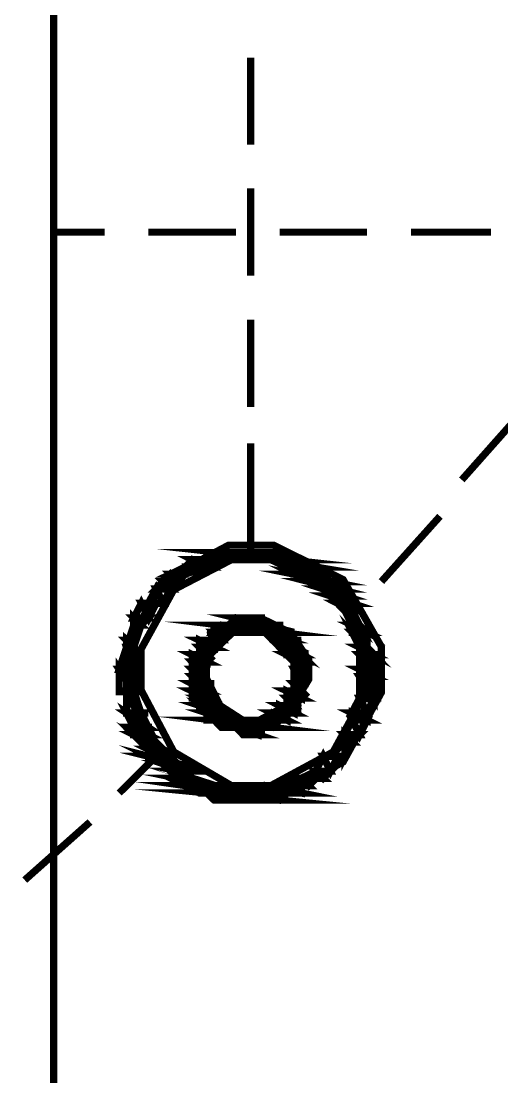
# Model space of a CAD drawing. Extents: x 0 to 210, y 0 to 297.
# Drawn here: x 148.25 to 151.05, y 234.61 to 240.76 of the extents above; entities that cross this region are included whole.
import ezdxf

# ---------------------------------------------------------------- set-up
doc = ezdxf.new("R2010")
doc.units = 0
doc.header["$MEASUREMENT"] = 0
doc.layers.add('C00-00-00-BLACK', color=7, linetype='Continuous')

msp = doc.modelspace()

# ---------------------------------------------------------------- linework, layer by layer
at = {"layer": 'C00-00-00-BLACK', "const_width": 0.0423}
for points in [[(148.439, 232.621), (148.439, 250.722)], [(149.585, 240.041), (149.585, 240.549)], [(149.585, 239.279), (149.585, 239.787)], [(148.439, 239.532), (148.736, 239.532)], [(148.989, 239.532), (149.501, 239.532)], [(149.754, 239.532), (150.263, 239.532)], [(150.519, 239.532), (150.985, 239.532)], [(149.585, 238.514), (149.585, 239.022)], [(150.815, 238.09), (151.154, 238.472)], [(149.585, 237.667), (149.585, 238.303)], [(150.347, 237.498), (150.688, 237.878)], [(148.82, 236.267), (149.035, 236.48)], [(148.27, 235.76), (148.65, 236.098)]]:
    msp.add_lwpolyline(points, dxfattribs=at)
for points in [[(150.347, 236.987), (150.347, 237.118), (150.124, 237.509), (149.718, 237.71), (149.585, 237.71), (149.458, 237.71), (149.08, 237.509), (148.863, 237.118), (148.863, 236.987), (148.863, 236.853), (149.08, 236.448), (149.458, 236.225), (149.585, 236.225), (149.718, 236.225), (150.124, 236.448), (150.347, 236.853), (150.347, 236.987)], [(150.263, 236.987), (150.263, 237.104), (150.066, 237.451), (149.704, 237.625), (149.585, 237.625), (149.473, 237.625), (149.138, 237.451), (148.947, 237.104), (148.947, 236.987), (148.947, 236.867), (149.138, 236.506), (149.473, 236.31), (149.585, 236.31), (149.704, 236.31), (150.066, 236.506), (150.263, 236.867), (150.263, 236.987)], [(149.711, 237.667), (149.415, 237.667), (149.797, 237.625), (149.711, 237.667)], [(149.246, 237.625), (149.331, 237.582), (149.204, 237.582), (149.246, 237.625)], [(149.458, 237.625), (149.246, 237.625), (149.331, 237.582), (149.458, 237.625)], [(149.288, 237.625), (149.458, 237.625), (149.246, 237.625), (149.288, 237.625)], [(149.415, 237.667), (149.797, 237.625), (149.331, 237.625), (149.415, 237.667)], [(149.331, 237.625), (149.838, 237.625), (149.288, 237.625), (149.331, 237.625)], [(149.838, 237.625), (149.288, 237.625), (149.838, 237.625)], [(149.288, 237.625), (149.838, 237.625), (149.881, 237.625), (149.288, 237.625)], [(149.585, 237.625), (149.288, 237.625), (149.458, 237.625), (149.585, 237.625)], [(149.797, 237.625), (149.331, 237.625), (149.838, 237.625), (149.797, 237.625)], [(149.458, 237.667), (149.711, 237.667), (149.415, 237.667), (149.458, 237.667)], [(149.585, 237.667), (149.67, 237.667), (149.458, 237.667), (149.585, 237.667)], [(149.67, 237.667), (149.458, 237.667), (149.711, 237.667), (149.67, 237.667)], [(149.711, 237.625), (149.967, 237.582), (149.838, 237.582), (149.711, 237.625)], [(149.881, 237.625), (149.711, 237.625), (149.967, 237.582), (149.881, 237.625)], [(149.838, 237.625), (149.585, 237.625), (149.881, 237.625), (149.838, 237.625)], [(149.585, 237.625), (149.881, 237.625), (149.711, 237.625), (149.585, 237.625)], [(149.204, 237.582), (149.204, 237.541), (149.119, 237.541), (149.204, 237.582)], [(149.331, 237.582), (149.204, 237.582), (149.331, 237.582)], [(149.204, 237.582), (149.331, 237.582), (149.374, 237.582), (149.204, 237.582)], [(149.331, 237.582), (149.204, 237.582), (149.204, 237.541), (149.331, 237.582)], [(149.838, 237.541), (150.05, 237.498), (149.924, 237.498), (149.838, 237.541)], [(149.967, 237.582), (149.838, 237.582), (149.967, 237.541), (149.967, 237.582)], [(149.838, 237.582), (149.967, 237.541), (149.838, 237.541), (149.838, 237.582)], [(149.076, 237.498), (149.119, 237.455), (149.035, 237.455), (149.076, 237.498)], [(149.119, 237.541), (149.162, 237.498), (149.076, 237.498), (149.119, 237.541)], [(149.204, 237.541), (149.119, 237.541), (149.162, 237.498), (149.204, 237.541)], [(149.967, 237.541), (149.838, 237.541), (150.05, 237.498), (149.967, 237.541)], [(149.924, 237.498), (150.093, 237.455), (150.008, 237.455), (149.924, 237.498)], [(149.035, 237.455), (149.076, 237.371), (148.989, 237.371), (149.035, 237.455)], [(149.119, 237.455), (149.035, 237.455), (149.076, 237.371), (149.119, 237.455)], [(149.162, 237.498), (149.076, 237.498), (149.119, 237.455), (149.162, 237.498)], [(150.05, 237.498), (149.924, 237.498), (150.093, 237.455), (150.05, 237.498)], [(150.093, 237.455), (150.008, 237.455), (150.134, 237.414), (150.093, 237.455)], [(150.008, 237.455), (150.134, 237.414), (150.05, 237.414), (150.008, 237.455)], [(150.05, 237.414), (150.177, 237.371), (150.093, 237.371), (150.05, 237.414)], [(148.949, 237.371), (148.992, 237.286), (148.905, 237.286), (148.949, 237.371)], [(150.134, 237.414), (150.05, 237.414), (150.177, 237.371), (150.134, 237.414)], [(150.093, 237.371), (150.177, 237.328), (150.134, 237.328), (150.093, 237.371)], [(150.134, 237.328), (150.22, 237.244), (150.177, 237.244), (150.134, 237.328)], [(148.905, 237.244), (148.905, 237.116), (148.863, 237.116), (148.905, 237.244)], [(148.905, 237.286), (148.947, 237.244), (148.905, 237.244), (148.905, 237.286)], [(149.035, 237.371), (148.949, 237.371), (148.992, 237.286), (149.035, 237.371)], [(148.989, 237.371), (149.035, 237.371), (148.947, 237.371), (148.989, 237.371)], [(149.076, 237.371), (148.989, 237.371), (149.035, 237.371), (149.076, 237.371)], [(150.177, 237.371), (150.093, 237.371), (150.177, 237.328), (150.177, 237.371)], [(150.177, 237.328), (150.134, 237.328), (150.22, 237.244), (150.177, 237.328)], [(148.989, 237.286), (148.905, 237.286), (148.947, 237.244), (148.989, 237.286)], [(149.924, 236.987), (149.924, 237.041), (149.818, 237.2), (149.643, 237.286), (149.585, 237.286), (149.531, 237.286), (149.372, 237.2), (149.288, 237.041), (149.288, 236.987), (149.288, 236.929), (149.372, 236.755), (149.531, 236.649), (149.585, 236.649), (149.643, 236.649), (149.818, 236.755), (149.924, 236.929), (149.924, 236.987)], [(149.628, 237.286), (149.501, 237.286), (149.67, 237.244), (149.628, 237.286)], [(149.501, 237.286), (149.67, 237.244), (149.458, 237.244), (149.501, 237.286)], [(149.542, 237.286), (149.628, 237.286), (149.501, 237.286), (149.542, 237.286)], [(149.542, 237.286), (149.628, 237.286), (149.67, 237.286), (149.542, 237.286)], [(149.628, 237.286), (149.542, 237.286), (149.628, 237.286)], [(150.22, 237.244), (150.177, 237.244), (150.263, 237.202), (150.22, 237.244)], [(150.177, 237.202), (150.263, 237.116), (150.22, 237.116), (150.177, 237.202)], [(150.177, 237.244), (150.263, 237.202), (150.177, 237.202), (150.177, 237.244)], [(148.947, 237.244), (148.905, 237.244), (148.905, 237.116), (148.947, 237.244)], [(149.754, 237.244), (149.415, 237.244), (149.754, 237.202), (149.754, 237.244)], [(149.881, 236.987), (149.881, 237.051), (149.658, 237.242), (149.585, 237.242), (149.52, 237.242), (149.328, 237.051), (149.328, 236.987), (149.328, 236.934), (149.407, 236.776), (149.539, 236.691), (149.585, 236.691), (149.637, 236.691), (149.795, 236.776), (149.881, 236.934), (149.881, 236.987)], [(149.374, 237.202), (149.458, 237.202), (149.331, 237.202), (149.374, 237.202)], [(149.458, 237.202), (149.371, 237.202), (149.412, 237.159), (149.458, 237.202)], [(149.415, 237.244), (149.754, 237.202), (149.374, 237.202), (149.415, 237.244)], [(149.371, 237.202), (149.412, 237.159), (149.371, 237.159), (149.371, 237.202)], [(149.754, 237.202), (149.374, 237.202), (149.754, 237.202)], [(149.374, 237.202), (149.754, 237.202), (149.797, 237.202), (149.374, 237.202)], [(149.501, 237.202), (149.542, 237.202), (149.374, 237.202), (149.501, 237.202)], [(149.501, 237.202), (149.374, 237.202), (149.542, 237.202), (149.501, 237.202)], [(149.458, 237.202), (149.501, 237.202), (149.374, 237.202), (149.458, 237.202)], [(149.458, 237.202), (149.374, 237.202), (149.501, 237.202), (149.458, 237.202)], [(149.458, 237.202), (149.374, 237.202), (149.458, 237.202)], [(149.458, 237.244), (149.754, 237.244), (149.415, 237.244), (149.458, 237.244)], [(149.711, 237.244), (149.754, 237.244), (149.458, 237.244), (149.711, 237.244)], [(149.711, 237.244), (149.458, 237.244), (149.67, 237.244), (149.711, 237.244)], [(149.711, 237.244), (149.458, 237.244), (149.754, 237.244), (149.711, 237.244)], [(149.754, 237.202), (149.542, 237.202), (149.754, 237.202)], [(149.542, 237.202), (149.754, 237.202), (149.628, 237.202), (149.542, 237.202)], [(149.797, 237.202), (149.67, 237.202), (149.797, 237.159), (149.797, 237.202)], [(149.67, 237.202), (149.797, 237.159), (149.711, 237.159), (149.67, 237.202)], [(149.754, 237.202), (149.625, 237.202), (149.797, 237.202), (149.754, 237.202)], [(149.625, 237.202), (149.797, 237.202), (149.67, 237.202), (149.625, 237.202)], [(149.754, 237.156), (149.838, 237.115), (149.797, 237.115), (149.754, 237.156)], [(149.67, 237.202), (149.8, 237.202), (149.841, 237.202), (149.67, 237.202)], [(149.8, 237.202), (149.841, 237.202), (149.67, 237.202), (149.8, 237.202)], [(150.263, 237.202), (150.177, 237.202), (150.263, 237.116), (150.263, 237.202)], [(148.863, 237.115), (148.905, 236.987), (148.82, 236.987), (148.863, 237.115)], [(148.905, 237.156), (148.863, 237.156), (148.905, 237.115), (148.905, 237.156)], [(148.863, 237.156), (148.905, 237.115), (148.863, 237.115), (148.863, 237.156)], [(149.374, 237.156), (149.288, 237.156), (149.374, 237.115), (149.374, 237.156)], [(149.288, 237.156), (149.374, 237.115), (149.288, 237.115), (149.288, 237.156)], [(149.331, 237.156), (149.374, 237.156), (149.288, 237.156), (149.331, 237.156)], [(149.288, 237.115), (149.331, 237.072), (149.288, 237.072), (149.288, 237.115)], [(149.415, 237.156), (149.331, 237.156), (149.374, 237.156), (149.415, 237.156)], [(149.838, 237.156), (149.754, 237.156), (149.838, 237.115), (149.838, 237.156)], [(149.797, 237.156), (149.711, 237.156), (149.838, 237.156), (149.797, 237.156)], [(149.711, 237.156), (149.838, 237.156), (149.754, 237.156), (149.711, 237.156)], [(149.838, 237.115), (149.797, 237.115), (149.881, 237.072), (149.838, 237.115)], [(149.838, 237.156), (149.754, 237.156), (149.838, 237.156)], [(149.754, 237.156), (149.838, 237.156), (149.881, 237.156), (149.754, 237.156)], [(148.905, 237.115), (148.863, 237.115), (148.905, 236.987), (148.905, 237.115)], [(149.331, 237.072), (149.246, 237.072), (149.331, 237.03), (149.331, 237.072)], [(149.246, 237.072), (149.331, 237.03), (149.246, 237.03), (149.246, 237.072)], [(149.288, 237.072), (149.331, 237.072), (149.246, 237.072), (149.288, 237.072)], [(149.331, 237.115), (149.288, 237.115), (149.331, 237.072), (149.331, 237.115)], [(149.331, 237.115), (149.374, 237.115), (149.288, 237.115), (149.331, 237.115)], [(149.331, 237.115), (149.288, 237.115), (149.374, 237.115), (149.331, 237.115)], [(149.331, 237.072), (149.288, 237.072), (149.331, 237.072)], [(149.797, 237.072), (149.881, 237.03), (149.838, 237.03), (149.797, 237.072)], [(149.881, 237.072), (149.797, 237.072), (149.881, 237.03), (149.881, 237.072)], [(149.797, 237.115), (149.881, 237.072), (149.797, 237.072), (149.797, 237.115)], [(149.797, 237.072), (149.881, 237.072), (149.924, 237.072), (149.797, 237.072)], [(149.881, 237.072), (149.924, 237.072), (149.797, 237.072), (149.881, 237.072)], [(150.263, 237.115), (150.22, 237.115), (150.304, 237.072), (150.263, 237.115)], [(150.304, 237.072), (150.22, 237.072), (150.304, 236.987), (150.304, 237.072)], [(150.22, 237.115), (150.304, 237.072), (150.22, 237.072), (150.22, 237.115)], [(150.22, 237.072), (150.304, 236.987), (150.22, 236.987), (150.22, 237.072)], [(148.82, 236.987), (148.905, 236.857), (148.82, 236.857), (148.82, 236.987)], [(149.331, 237.03), (149.246, 237.03), (149.288, 236.987), (149.331, 237.03)], [(149.246, 237.03), (149.288, 236.987), (149.246, 236.987), (149.246, 237.03)], [(149.246, 236.987), (149.288, 236.945), (149.246, 236.945), (149.246, 236.987)], [(149.881, 237.03), (149.838, 237.03), (149.881, 236.987), (149.881, 237.03)], [(149.838, 237.03), (149.881, 236.987), (149.838, 236.987), (149.838, 237.03)], [(149.838, 236.987), (149.881, 236.903), (149.838, 236.903), (149.838, 236.987)], [(149.838, 237.03), (149.881, 237.03), (149.924, 237.03), (149.838, 237.03)], [(149.881, 237.03), (149.924, 237.03), (149.838, 237.03), (149.881, 237.03)], [(148.905, 236.987), (148.82, 236.987), (148.905, 236.857), (148.905, 236.987)], [(148.905, 236.987), (148.82, 236.987), (148.905, 236.987)], [(148.82, 236.987), (148.905, 236.987), (148.947, 236.987), (148.82, 236.987)], [(149.288, 236.987), (149.246, 236.987), (149.288, 236.945), (149.288, 236.987)], [(149.246, 236.945), (149.288, 236.903), (149.246, 236.903), (149.246, 236.945)], [(149.881, 236.987), (149.838, 236.987), (149.881, 236.903), (149.881, 236.987)], [(149.881, 236.987), (149.838, 236.987), (149.881, 236.987)], [(149.838, 236.987), (149.881, 236.987), (149.924, 236.987), (149.838, 236.987)], [(150.304, 236.987), (150.22, 236.987), (150.304, 236.945), (150.304, 236.987)], [(150.22, 236.987), (150.304, 236.945), (150.22, 236.945), (150.22, 236.987)], [(150.22, 236.945), (150.304, 236.816), (150.22, 236.816), (150.22, 236.945)], [(148.863, 236.86), (148.947, 236.733), (148.863, 236.733), (148.863, 236.86)], [(149.331, 236.903), (149.246, 236.903), (149.331, 236.86), (149.331, 236.903)], [(149.288, 236.945), (149.246, 236.945), (149.288, 236.903), (149.288, 236.945)], [(149.288, 236.945), (149.246, 236.945), (149.288, 236.945)], [(149.246, 236.945), (149.288, 236.945), (149.331, 236.945), (149.246, 236.945)], [(149.246, 236.903), (149.331, 236.86), (149.246, 236.86), (149.246, 236.903)], [(149.331, 236.903), (149.374, 236.903), (149.246, 236.903), (149.331, 236.903)], [(149.331, 236.903), (149.246, 236.903), (149.288, 236.903), (149.331, 236.903)], [(149.881, 236.903), (149.838, 236.903), (149.881, 236.86), (149.881, 236.903)], [(149.838, 236.903), (149.881, 236.86), (149.838, 236.86), (149.838, 236.903)], [(149.881, 236.903), (149.838, 236.903), (149.881, 236.903)], [(149.838, 236.903), (149.881, 236.903), (149.924, 236.903), (149.838, 236.903)], [(150.304, 236.945), (150.22, 236.945), (150.304, 236.816), (150.304, 236.945)], [(148.905, 236.86), (148.82, 236.86), (148.905, 236.86)], [(148.82, 236.86), (148.905, 236.86), (148.863, 236.86), (148.82, 236.86)], [(148.905, 236.86), (148.863, 236.86), (148.947, 236.733), (148.905, 236.86)], [(149.331, 236.86), (149.246, 236.86), (149.331, 236.819), (149.331, 236.86)], [(149.331, 236.819), (149.288, 236.819), (149.375, 236.776), (149.331, 236.819)], [(149.246, 236.86), (149.331, 236.819), (149.246, 236.819), (149.246, 236.86)], [(149.288, 236.819), (149.375, 236.776), (149.288, 236.776), (149.288, 236.819)], [(149.881, 236.86), (149.797, 236.86), (149.881, 236.819), (149.881, 236.86)], [(149.797, 236.86), (149.881, 236.819), (149.797, 236.819), (149.797, 236.86)], [(149.838, 236.86), (149.881, 236.86), (149.797, 236.86), (149.838, 236.86)], [(149.797, 236.819), (149.838, 236.776), (149.797, 236.776), (149.797, 236.819)], [(149.881, 236.86), (149.838, 236.86), (149.881, 236.86)], [(150.22, 236.819), (150.263, 236.733), (150.174, 236.733), (150.22, 236.819)], [(148.863, 236.733), (148.989, 236.649), (148.905, 236.649), (148.863, 236.733)], [(149.374, 236.776), (149.288, 236.776), (149.415, 236.733), (149.374, 236.776)], [(149.288, 236.776), (149.415, 236.733), (149.331, 236.733), (149.288, 236.776)], [(149.331, 236.819), (149.246, 236.819), (149.331, 236.819)], [(149.246, 236.819), (149.331, 236.819), (149.288, 236.819), (149.246, 236.819)], [(149.375, 236.776), (149.288, 236.776), (149.375, 236.776)], [(149.288, 236.776), (149.375, 236.776), (149.418, 236.776), (149.288, 236.776)], [(149.838, 236.776), (149.754, 236.776), (149.838, 236.733), (149.838, 236.776)], [(149.754, 236.776), (149.838, 236.733), (149.754, 236.733), (149.754, 236.776)], [(149.838, 236.776), (149.797, 236.776), (149.754, 236.776), (149.838, 236.776)], [(149.881, 236.819), (149.797, 236.819), (149.838, 236.776), (149.881, 236.819)], [(149.797, 236.776), (149.838, 236.776), (149.881, 236.776), (149.797, 236.776)], [(150.304, 236.819), (150.22, 236.819), (150.263, 236.733), (150.304, 236.819)], [(150.22, 236.819), (150.304, 236.819), (150.347, 236.819), (150.22, 236.819)], [(150.304, 236.819), (150.347, 236.819), (150.22, 236.819), (150.304, 236.819)], [(148.947, 236.733), (148.863, 236.733), (148.989, 236.649), (148.947, 236.733)], [(148.863, 236.733), (148.947, 236.733), (148.989, 236.733), (148.863, 236.733)], [(148.947, 236.733), (148.989, 236.733), (148.863, 236.733), (148.947, 236.733)], [(149.415, 236.733), (149.331, 236.733), (149.458, 236.691), (149.415, 236.733)], [(149.331, 236.733), (149.458, 236.691), (149.331, 236.691), (149.331, 236.733)], [(149.415, 236.733), (149.331, 236.733), (149.415, 236.733)], [(149.331, 236.733), (149.415, 236.733), (149.458, 236.733), (149.331, 236.733)], [(149.797, 236.733), (149.711, 236.733), (149.797, 236.691), (149.797, 236.733)], [(149.711, 236.733), (149.797, 236.691), (149.67, 236.691), (149.711, 236.733)], [(149.754, 236.733), (149.797, 236.733), (149.711, 236.733), (149.754, 236.733)], [(149.838, 236.733), (149.754, 236.733), (149.838, 236.733)], [(149.754, 236.733), (149.838, 236.733), (149.881, 236.733), (149.754, 236.733)], [(149.838, 236.733), (149.754, 236.733), (149.797, 236.733), (149.838, 236.733)], [(150.263, 236.733), (150.177, 236.733), (150.263, 236.691), (150.263, 236.733)], [(150.177, 236.691), (150.22, 236.606), (150.133, 236.606), (150.177, 236.691)], [(150.177, 236.733), (150.263, 236.691), (150.177, 236.691), (150.177, 236.733)], [(148.905, 236.606), (149.075, 236.521), (148.989, 236.521), (148.905, 236.606)], [(148.989, 236.649), (148.905, 236.649), (148.989, 236.606), (148.989, 236.649)], [(148.905, 236.649), (148.989, 236.606), (148.905, 236.606), (148.905, 236.649)], [(149.754, 236.691), (149.374, 236.691), (149.711, 236.649), (149.754, 236.691)], [(149.458, 236.691), (149.328, 236.691), (149.501, 236.691), (149.458, 236.691)], [(149.328, 236.691), (149.501, 236.691), (149.374, 236.691), (149.328, 236.691)], [(149.374, 236.691), (149.711, 236.649), (149.415, 236.649), (149.374, 236.691)], [(149.542, 236.691), (149.585, 236.691), (149.374, 236.691), (149.542, 236.691)], [(149.542, 236.691), (149.374, 236.691), (149.501, 236.691), (149.542, 236.691)], [(149.374, 236.691), (149.503, 236.691), (149.545, 236.691), (149.374, 236.691)], [(149.503, 236.691), (149.545, 236.691), (149.374, 236.691), (149.503, 236.691)], [(149.374, 236.691), (149.503, 236.691), (149.545, 236.691), (149.374, 236.691)], [(149.503, 236.691), (149.545, 236.691), (149.374, 236.691), (149.503, 236.691)], [(149.501, 236.649), (149.628, 236.649), (149.628, 236.606), (149.501, 236.649)], [(149.711, 236.649), (149.415, 236.649), (149.711, 236.649)], [(149.415, 236.649), (149.711, 236.649), (149.754, 236.649), (149.415, 236.649)], [(149.711, 236.649), (149.415, 236.649), (149.67, 236.649), (149.711, 236.649)], [(149.415, 236.649), (149.67, 236.649), (149.458, 236.649), (149.415, 236.649)], [(149.628, 236.606), (149.542, 236.606), (149.501, 236.649), (149.628, 236.606)], [(149.67, 236.649), (149.458, 236.649), (149.628, 236.649), (149.67, 236.649)], [(149.458, 236.649), (149.628, 236.649), (149.501, 236.649), (149.458, 236.649)], [(149.585, 236.691), (149.754, 236.691), (149.542, 236.691), (149.585, 236.691)], [(149.67, 236.691), (149.754, 236.691), (149.585, 236.691), (149.67, 236.691)], [(149.754, 236.691), (149.585, 236.691), (149.754, 236.691)], [(149.754, 236.691), (149.797, 236.691), (149.67, 236.691), (149.754, 236.691)], [(149.754, 236.691), (149.67, 236.691), (149.797, 236.691), (149.754, 236.691)], [(149.754, 236.691), (149.67, 236.691), (149.754, 236.691)], [(150.263, 236.691), (150.177, 236.691), (150.22, 236.606), (150.263, 236.691)], [(148.989, 236.606), (148.905, 236.606), (149.075, 236.521), (148.989, 236.606)], [(149.628, 236.606), (149.67, 236.606), (149.542, 236.606), (149.628, 236.606)], [(150.134, 236.564), (150.134, 236.48), (150.05, 236.48), (150.134, 236.564)], [(150.22, 236.606), (150.134, 236.606), (150.177, 236.564), (150.22, 236.606)], [(150.134, 236.606), (150.177, 236.564), (150.134, 236.564), (150.134, 236.606)], [(148.992, 236.48), (149.162, 236.437), (149.076, 236.437), (148.992, 236.48)], [(149.035, 236.521), (148.992, 236.521), (149.076, 236.48), (149.035, 236.521)], [(148.992, 236.521), (149.076, 236.48), (148.992, 236.48), (148.992, 236.521)], [(150.177, 236.564), (150.134, 236.564), (150.134, 236.48), (150.177, 236.564)], [(149.076, 236.48), (148.992, 236.48), (149.162, 236.437), (149.076, 236.48)], [(149.076, 236.437), (149.204, 236.394), (149.119, 236.394), (149.076, 236.437)], [(150.008, 236.48), (150.05, 236.394), (149.964, 236.394), (150.008, 236.48)], [(150.093, 236.48), (150.008, 236.48), (150.05, 236.394), (150.093, 236.48)], [(150.05, 236.48), (150.093, 236.48), (150.008, 236.48), (150.05, 236.48)], [(150.134, 236.48), (150.05, 236.48), (150.093, 236.48), (150.134, 236.48)], [(149.162, 236.437), (149.076, 236.437), (149.204, 236.394), (149.162, 236.437)], [(149.204, 236.394), (149.119, 236.394), (149.246, 236.353), (149.204, 236.394)], [(149.119, 236.394), (149.246, 236.353), (149.162, 236.353), (149.119, 236.394)], [(149.967, 236.394), (150.008, 236.353), (149.881, 236.353), (149.967, 236.394)], [(150.05, 236.394), (149.967, 236.394), (150.008, 236.353), (150.05, 236.394)], [(149.246, 236.353), (149.162, 236.353), (149.374, 236.31), (149.246, 236.353)], [(149.162, 236.353), (149.374, 236.31), (149.204, 236.31), (149.162, 236.353)], [(149.881, 236.353), (149.924, 236.31), (149.754, 236.31), (149.881, 236.353)], [(149.967, 236.353), (149.881, 236.353), (149.924, 236.31), (149.967, 236.353)], [(149.967, 236.353), (150.008, 236.353), (149.881, 236.353), (149.967, 236.353)], [(149.967, 236.353), (149.881, 236.353), (150.008, 236.353), (149.967, 236.353)], [(149.374, 236.31), (149.204, 236.31), (149.501, 236.267), (149.374, 236.31)], [(149.204, 236.31), (149.501, 236.267), (149.288, 236.267), (149.204, 236.31)], [(149.374, 236.31), (149.204, 236.31), (149.374, 236.31)], [(149.204, 236.31), (149.374, 236.31), (149.415, 236.31), (149.204, 236.31)], [(149.331, 236.267), (149.754, 236.225), (149.374, 236.225), (149.331, 236.267)], [(149.881, 236.31), (149.67, 236.31), (149.881, 236.267), (149.881, 236.31)], [(149.67, 236.31), (149.881, 236.267), (149.628, 236.267), (149.67, 236.31)], [(149.754, 236.31), (149.881, 236.31), (149.67, 236.31), (149.754, 236.31)], [(149.924, 236.31), (149.754, 236.31), (149.881, 236.31), (149.924, 236.31)], [(149.797, 236.267), (149.331, 236.267), (149.754, 236.225), (149.797, 236.267)], [(149.628, 236.267), (149.67, 236.267), (149.288, 236.267), (149.628, 236.267)], [(149.628, 236.267), (149.288, 236.267), (149.501, 236.267), (149.628, 236.267)], [(149.838, 236.267), (149.288, 236.267), (149.797, 236.267), (149.838, 236.267)], [(149.288, 236.267), (149.797, 236.267), (149.331, 236.267), (149.288, 236.267)], [(149.628, 236.225), (149.501, 236.225), (149.374, 236.225), (149.628, 236.225)], [(149.374, 236.225), (149.754, 236.225), (149.628, 236.225), (149.374, 236.225)], [(149.628, 236.225), (149.67, 236.225), (149.501, 236.225), (149.628, 236.225)], [(149.838, 236.267), (149.881, 236.267), (149.628, 236.267), (149.838, 236.267)], [(149.838, 236.267), (149.628, 236.267), (149.881, 236.267), (149.838, 236.267)]]:
    msp.add_lwpolyline(points, close=True, dxfattribs=at)
at = {"layer": 'C00-00-00-BLACK'}
for points in [[(149.415, 237.667), (149.797, 237.625), (149.331, 237.625), (149.415, 237.667)], [(149.458, 237.667), (149.711, 237.667), (149.415, 237.667), (149.458, 237.667)], [(149.711, 237.667), (149.415, 237.667), (149.797, 237.625), (149.711, 237.667)], [(149.585, 237.667), (149.67, 237.667), (149.458, 237.667), (149.585, 237.667)], [(149.67, 237.667), (149.458, 237.667), (149.711, 237.667), (149.67, 237.667)], [(149.204, 237.582), (149.204, 237.541), (149.119, 237.541), (149.204, 237.582)], [(149.246, 237.625), (149.331, 237.582), (149.204, 237.582), (149.246, 237.625)], [(149.331, 237.582), (149.204, 237.582), (149.331, 237.582)], [(149.204, 237.582), (149.331, 237.582), (149.374, 237.582), (149.204, 237.582)], [(149.331, 237.582), (149.204, 237.582), (149.204, 237.541), (149.331, 237.582)], [(149.288, 237.625), (149.458, 237.625), (149.246, 237.625), (149.288, 237.625)], [(149.458, 237.625), (149.246, 237.625), (149.331, 237.582), (149.458, 237.625)], [(149.331, 237.625), (149.838, 237.625), (149.288, 237.625), (149.331, 237.625)], [(149.838, 237.625), (149.288, 237.625), (149.838, 237.625)], [(149.288, 237.625), (149.838, 237.625), (149.881, 237.625), (149.288, 237.625)], [(149.585, 237.625), (149.288, 237.625), (149.458, 237.625), (149.585, 237.625)], [(149.797, 237.625), (149.331, 237.625), (149.838, 237.625), (149.797, 237.625)], [(149.838, 237.625), (149.585, 237.625), (149.881, 237.625), (149.838, 237.625)], [(149.585, 237.625), (149.881, 237.625), (149.711, 237.625), (149.585, 237.625)], [(149.881, 237.625), (149.711, 237.625), (149.967, 237.582), (149.881, 237.625)], [(149.711, 237.625), (149.967, 237.582), (149.838, 237.582), (149.711, 237.625)], [(149.967, 237.582), (149.838, 237.582), (149.967, 237.541), (149.967, 237.582)], [(149.838, 237.582), (149.967, 237.541), (149.838, 237.541), (149.838, 237.582)], [(149.119, 237.541), (149.162, 237.498), (149.076, 237.498), (149.119, 237.541)], [(149.204, 237.541), (149.119, 237.541), (149.162, 237.498), (149.204, 237.541)], [(149.967, 237.541), (149.838, 237.541), (150.05, 237.498), (149.967, 237.541)], [(149.838, 237.541), (150.05, 237.498), (149.924, 237.498), (149.838, 237.541)], [(149.076, 237.498), (149.119, 237.455), (149.035, 237.455), (149.076, 237.498)], [(149.162, 237.498), (149.076, 237.498), (149.119, 237.455), (149.162, 237.498)], [(150.05, 237.498), (149.924, 237.498), (150.093, 237.455), (150.05, 237.498)], [(149.924, 237.498), (150.093, 237.455), (150.008, 237.455), (149.924, 237.498)], [(149.035, 237.455), (149.076, 237.371), (148.989, 237.371), (149.035, 237.455)], [(149.119, 237.455), (149.035, 237.455), (149.076, 237.371), (149.119, 237.455)], [(150.093, 237.455), (150.008, 237.455), (150.134, 237.414), (150.093, 237.455)], [(150.008, 237.455), (150.134, 237.414), (150.05, 237.414), (150.008, 237.455)], [(150.134, 237.414), (150.05, 237.414), (150.177, 237.371), (150.134, 237.414)], [(150.05, 237.414), (150.177, 237.371), (150.093, 237.371), (150.05, 237.414)], [(148.949, 237.371), (148.992, 237.286), (148.905, 237.286), (148.949, 237.371)], [(148.989, 237.371), (149.035, 237.371), (148.947, 237.371), (148.989, 237.371)], [(149.035, 237.371), (148.949, 237.371), (148.992, 237.286), (149.035, 237.371)], [(149.076, 237.371), (148.989, 237.371), (149.035, 237.371), (149.076, 237.371)], [(150.177, 237.371), (150.093, 237.371), (150.177, 237.328), (150.177, 237.371)], [(150.093, 237.371), (150.177, 237.328), (150.134, 237.328), (150.093, 237.371)], [(148.989, 237.286), (148.905, 237.286), (148.947, 237.244), (148.989, 237.286)], [(148.905, 237.286), (148.947, 237.244), (148.905, 237.244), (148.905, 237.286)], [(149.501, 237.286), (149.67, 237.244), (149.458, 237.244), (149.501, 237.286)], [(149.542, 237.286), (149.628, 237.286), (149.501, 237.286), (149.542, 237.286)], [(149.628, 237.286), (149.501, 237.286), (149.67, 237.244), (149.628, 237.286)], [(149.542, 237.286), (149.628, 237.286), (149.67, 237.286), (149.542, 237.286)], [(149.628, 237.286), (149.542, 237.286), (149.628, 237.286)], [(150.177, 237.328), (150.134, 237.328), (150.22, 237.244), (150.177, 237.328)], [(150.134, 237.328), (150.22, 237.244), (150.177, 237.244), (150.134, 237.328)], [(148.905, 237.244), (148.905, 237.116), (148.863, 237.116), (148.905, 237.244)], [(148.947, 237.244), (148.905, 237.244), (148.905, 237.116), (148.947, 237.244)], [(149.415, 237.244), (149.754, 237.202), (149.374, 237.202), (149.415, 237.244)], [(149.458, 237.244), (149.754, 237.244), (149.415, 237.244), (149.458, 237.244)], [(149.754, 237.244), (149.415, 237.244), (149.754, 237.202), (149.754, 237.244)], [(149.711, 237.244), (149.754, 237.244), (149.458, 237.244), (149.711, 237.244)], [(149.711, 237.244), (149.458, 237.244), (149.67, 237.244), (149.711, 237.244)], [(149.711, 237.244), (149.458, 237.244), (149.754, 237.244), (149.711, 237.244)], [(150.22, 237.244), (150.177, 237.244), (150.263, 237.202), (150.22, 237.244)], [(150.177, 237.244), (150.263, 237.202), (150.177, 237.202), (150.177, 237.244)], [(148.905, 237.156), (148.863, 237.156), (148.905, 237.115), (148.905, 237.156)], [(148.863, 237.156), (148.905, 237.115), (148.863, 237.115), (148.863, 237.156)], [(149.331, 237.156), (149.374, 237.156), (149.288, 237.156), (149.331, 237.156)], [(149.374, 237.156), (149.288, 237.156), (149.374, 237.115), (149.374, 237.156)], [(149.288, 237.156), (149.374, 237.115), (149.288, 237.115), (149.288, 237.156)], [(149.374, 237.202), (149.458, 237.202), (149.331, 237.202), (149.374, 237.202)], [(149.415, 237.156), (149.331, 237.156), (149.374, 237.156), (149.415, 237.156)], [(149.458, 237.202), (149.371, 237.202), (149.412, 237.159), (149.458, 237.202)], [(149.371, 237.202), (149.412, 237.159), (149.371, 237.159), (149.371, 237.202)], [(149.754, 237.202), (149.374, 237.202), (149.754, 237.202)], [(149.374, 237.202), (149.754, 237.202), (149.797, 237.202), (149.374, 237.202)], [(149.501, 237.202), (149.542, 237.202), (149.374, 237.202), (149.501, 237.202)], [(149.501, 237.202), (149.374, 237.202), (149.542, 237.202), (149.501, 237.202)], [(149.458, 237.202), (149.501, 237.202), (149.374, 237.202), (149.458, 237.202)], [(149.458, 237.202), (149.374, 237.202), (149.501, 237.202), (149.458, 237.202)], [(149.458, 237.202), (149.374, 237.202), (149.458, 237.202)], [(149.754, 237.202), (149.542, 237.202), (149.754, 237.202)], [(149.542, 237.202), (149.754, 237.202), (149.628, 237.202), (149.542, 237.202)], [(149.754, 237.202), (149.625, 237.202), (149.797, 237.202), (149.754, 237.202)], [(149.625, 237.202), (149.797, 237.202), (149.67, 237.202), (149.625, 237.202)], [(149.67, 237.202), (149.8, 237.202), (149.841, 237.202), (149.67, 237.202)], [(149.8, 237.202), (149.841, 237.202), (149.67, 237.202), (149.8, 237.202)], [(149.797, 237.202), (149.67, 237.202), (149.797, 237.159), (149.797, 237.202)], [(149.67, 237.202), (149.797, 237.159), (149.711, 237.159), (149.67, 237.202)], [(149.797, 237.156), (149.711, 237.156), (149.838, 237.156), (149.797, 237.156)], [(149.711, 237.156), (149.838, 237.156), (149.754, 237.156), (149.711, 237.156)], [(149.838, 237.156), (149.754, 237.156), (149.838, 237.156)], [(149.754, 237.156), (149.838, 237.156), (149.881, 237.156), (149.754, 237.156)], [(149.838, 237.156), (149.754, 237.156), (149.838, 237.115), (149.838, 237.156)], [(149.754, 237.156), (149.838, 237.115), (149.797, 237.115), (149.754, 237.156)], [(150.263, 237.202), (150.177, 237.202), (150.263, 237.116), (150.263, 237.202)], [(150.177, 237.202), (150.263, 237.116), (150.22, 237.116), (150.177, 237.202)], [(148.863, 237.115), (148.905, 236.987), (148.82, 236.987), (148.863, 237.115)], [(148.905, 237.115), (148.863, 237.115), (148.905, 236.987), (148.905, 237.115)], [(149.331, 237.115), (149.374, 237.115), (149.288, 237.115), (149.331, 237.115)], [(149.331, 237.115), (149.288, 237.115), (149.374, 237.115), (149.331, 237.115)], [(149.331, 237.115), (149.288, 237.115), (149.331, 237.072), (149.331, 237.115)], [(149.288, 237.115), (149.331, 237.072), (149.288, 237.072), (149.288, 237.115)], [(149.838, 237.115), (149.797, 237.115), (149.881, 237.072), (149.838, 237.115)], [(149.797, 237.115), (149.881, 237.072), (149.797, 237.072), (149.797, 237.115)], [(150.263, 237.115), (150.22, 237.115), (150.304, 237.072), (150.263, 237.115)], [(150.22, 237.115), (150.304, 237.072), (150.22, 237.072), (150.22, 237.115)], [(149.288, 237.072), (149.331, 237.072), (149.246, 237.072), (149.288, 237.072)], [(149.331, 237.072), (149.246, 237.072), (149.331, 237.03), (149.331, 237.072)], [(149.246, 237.072), (149.331, 237.03), (149.246, 237.03), (149.246, 237.072)], [(149.331, 237.03), (149.246, 237.03), (149.288, 236.987), (149.331, 237.03)], [(149.246, 237.03), (149.288, 236.987), (149.246, 236.987), (149.246, 237.03)], [(149.331, 237.072), (149.288, 237.072), (149.331, 237.072)], [(149.797, 237.072), (149.881, 237.072), (149.924, 237.072), (149.797, 237.072)], [(149.881, 237.072), (149.924, 237.072), (149.797, 237.072), (149.881, 237.072)], [(149.881, 237.072), (149.797, 237.072), (149.881, 237.03), (149.881, 237.072)], [(149.797, 237.072), (149.881, 237.03), (149.838, 237.03), (149.797, 237.072)], [(149.838, 237.03), (149.881, 237.03), (149.924, 237.03), (149.838, 237.03)], [(149.881, 237.03), (149.924, 237.03), (149.838, 237.03), (149.881, 237.03)], [(149.881, 237.03), (149.838, 237.03), (149.881, 236.987), (149.881, 237.03)], [(149.838, 237.03), (149.881, 236.987), (149.838, 236.987), (149.838, 237.03)], [(150.304, 237.072), (150.22, 237.072), (150.304, 236.987), (150.304, 237.072)], [(150.22, 237.072), (150.304, 236.987), (150.22, 236.987), (150.22, 237.072)], [(148.905, 236.987), (148.82, 236.987), (148.905, 236.987)], [(148.82, 236.987), (148.905, 236.987), (148.947, 236.987), (148.82, 236.987)], [(148.905, 236.987), (148.82, 236.987), (148.905, 236.857), (148.905, 236.987)], [(148.82, 236.987), (148.905, 236.857), (148.82, 236.857), (148.82, 236.987)], [(149.288, 236.987), (149.246, 236.987), (149.288, 236.945), (149.288, 236.987)], [(149.246, 236.987), (149.288, 236.945), (149.246, 236.945), (149.246, 236.987)], [(149.881, 236.987), (149.838, 236.987), (149.881, 236.987)], [(149.838, 236.987), (149.881, 236.987), (149.924, 236.987), (149.838, 236.987)], [(149.881, 236.987), (149.838, 236.987), (149.881, 236.903), (149.881, 236.987)], [(149.838, 236.987), (149.881, 236.903), (149.838, 236.903), (149.838, 236.987)], [(150.304, 236.987), (150.22, 236.987), (150.304, 236.945), (150.304, 236.987)], [(150.22, 236.987), (150.304, 236.945), (150.22, 236.945), (150.22, 236.987)], [(149.288, 236.945), (149.246, 236.945), (149.288, 236.945)], [(149.246, 236.945), (149.288, 236.945), (149.331, 236.945), (149.246, 236.945)], [(149.288, 236.945), (149.246, 236.945), (149.288, 236.903), (149.288, 236.945)], [(149.246, 236.945), (149.288, 236.903), (149.246, 236.903), (149.246, 236.945)], [(150.304, 236.945), (150.22, 236.945), (150.304, 236.816), (150.304, 236.945)], [(150.22, 236.945), (150.304, 236.816), (150.22, 236.816), (150.22, 236.945)], [(148.905, 236.86), (148.82, 236.86), (148.905, 236.86)], [(148.82, 236.86), (148.905, 236.86), (148.863, 236.86), (148.82, 236.86)], [(148.905, 236.86), (148.863, 236.86), (148.947, 236.733), (148.905, 236.86)], [(148.863, 236.86), (148.947, 236.733), (148.863, 236.733), (148.863, 236.86)], [(149.331, 236.903), (149.374, 236.903), (149.246, 236.903), (149.331, 236.903)], [(149.331, 236.903), (149.246, 236.903), (149.288, 236.903), (149.331, 236.903)], [(149.331, 236.903), (149.246, 236.903), (149.331, 236.86), (149.331, 236.903)], [(149.246, 236.903), (149.331, 236.86), (149.246, 236.86), (149.246, 236.903)], [(149.331, 236.86), (149.246, 236.86), (149.331, 236.819), (149.331, 236.86)], [(149.246, 236.86), (149.331, 236.819), (149.246, 236.819), (149.246, 236.86)], [(149.838, 236.86), (149.881, 236.86), (149.797, 236.86), (149.838, 236.86)], [(149.881, 236.86), (149.797, 236.86), (149.881, 236.819), (149.881, 236.86)], [(149.797, 236.86), (149.881, 236.819), (149.797, 236.819), (149.797, 236.86)], [(149.881, 236.903), (149.838, 236.903), (149.881, 236.903)], [(149.838, 236.903), (149.881, 236.903), (149.924, 236.903), (149.838, 236.903)], [(149.881, 236.903), (149.838, 236.903), (149.881, 236.86), (149.881, 236.903)], [(149.838, 236.903), (149.881, 236.86), (149.838, 236.86), (149.838, 236.903)], [(149.881, 236.86), (149.838, 236.86), (149.881, 236.86)], [(149.331, 236.819), (149.246, 236.819), (149.331, 236.819)], [(149.246, 236.819), (149.331, 236.819), (149.288, 236.819), (149.246, 236.819)], [(149.331, 236.819), (149.288, 236.819), (149.375, 236.776), (149.331, 236.819)], [(149.288, 236.819), (149.375, 236.776), (149.288, 236.776), (149.288, 236.819)], [(149.881, 236.819), (149.797, 236.819), (149.838, 236.776), (149.881, 236.819)], [(149.797, 236.819), (149.838, 236.776), (149.797, 236.776), (149.797, 236.819)], [(150.22, 236.819), (150.263, 236.733), (150.174, 236.733), (150.22, 236.819)], [(150.22, 236.819), (150.304, 236.819), (150.347, 236.819), (150.22, 236.819)], [(150.304, 236.819), (150.347, 236.819), (150.22, 236.819), (150.304, 236.819)], [(150.304, 236.819), (150.22, 236.819), (150.263, 236.733), (150.304, 236.819)], [(148.863, 236.733), (148.947, 236.733), (148.989, 236.733), (148.863, 236.733)], [(148.947, 236.733), (148.989, 236.733), (148.863, 236.733), (148.947, 236.733)], [(148.947, 236.733), (148.863, 236.733), (148.989, 236.649), (148.947, 236.733)], [(148.863, 236.733), (148.989, 236.649), (148.905, 236.649), (148.863, 236.733)], [(149.375, 236.776), (149.288, 236.776), (149.375, 236.776)], [(149.288, 236.776), (149.375, 236.776), (149.418, 236.776), (149.288, 236.776)], [(149.374, 236.776), (149.288, 236.776), (149.415, 236.733), (149.374, 236.776)], [(149.288, 236.776), (149.415, 236.733), (149.331, 236.733), (149.288, 236.776)], [(149.415, 236.733), (149.331, 236.733), (149.415, 236.733)], [(149.331, 236.733), (149.415, 236.733), (149.458, 236.733), (149.331, 236.733)], [(149.415, 236.733), (149.331, 236.733), (149.458, 236.691), (149.415, 236.733)], [(149.331, 236.733), (149.458, 236.691), (149.331, 236.691), (149.331, 236.733)], [(149.711, 236.733), (149.797, 236.691), (149.67, 236.691), (149.711, 236.733)], [(149.754, 236.733), (149.797, 236.733), (149.711, 236.733), (149.754, 236.733)], [(149.797, 236.733), (149.711, 236.733), (149.797, 236.691), (149.797, 236.733)], [(149.838, 236.776), (149.797, 236.776), (149.754, 236.776), (149.838, 236.776)], [(149.838, 236.776), (149.754, 236.776), (149.838, 236.733), (149.838, 236.776)], [(149.754, 236.776), (149.838, 236.733), (149.754, 236.733), (149.754, 236.776)], [(149.838, 236.733), (149.754, 236.733), (149.838, 236.733)], [(149.754, 236.733), (149.838, 236.733), (149.881, 236.733), (149.754, 236.733)], [(149.838, 236.733), (149.754, 236.733), (149.797, 236.733), (149.838, 236.733)], [(149.797, 236.776), (149.838, 236.776), (149.881, 236.776), (149.797, 236.776)], [(150.263, 236.733), (150.177, 236.733), (150.263, 236.691), (150.263, 236.733)], [(150.177, 236.733), (150.263, 236.691), (150.177, 236.691), (150.177, 236.733)], [(149.458, 236.691), (149.328, 236.691), (149.501, 236.691), (149.458, 236.691)], [(149.328, 236.691), (149.501, 236.691), (149.374, 236.691), (149.328, 236.691)], [(149.542, 236.691), (149.585, 236.691), (149.374, 236.691), (149.542, 236.691)], [(149.542, 236.691), (149.374, 236.691), (149.501, 236.691), (149.542, 236.691)], [(149.374, 236.691), (149.503, 236.691), (149.545, 236.691), (149.374, 236.691)], [(149.503, 236.691), (149.545, 236.691), (149.374, 236.691), (149.503, 236.691)], [(149.374, 236.691), (149.503, 236.691), (149.545, 236.691), (149.374, 236.691)], [(149.503, 236.691), (149.545, 236.691), (149.374, 236.691), (149.503, 236.691)], [(149.754, 236.691), (149.374, 236.691), (149.711, 236.649), (149.754, 236.691)], [(149.374, 236.691), (149.711, 236.649), (149.415, 236.649), (149.374, 236.691)], [(149.585, 236.691), (149.754, 236.691), (149.542, 236.691), (149.585, 236.691)], [(149.67, 236.691), (149.754, 236.691), (149.585, 236.691), (149.67, 236.691)], [(149.754, 236.691), (149.585, 236.691), (149.754, 236.691)], [(149.754, 236.691), (149.797, 236.691), (149.67, 236.691), (149.754, 236.691)], [(149.754, 236.691), (149.67, 236.691), (149.797, 236.691), (149.754, 236.691)], [(149.754, 236.691), (149.67, 236.691), (149.754, 236.691)], [(150.177, 236.691), (150.22, 236.606), (150.133, 236.606), (150.177, 236.691)], [(150.263, 236.691), (150.177, 236.691), (150.22, 236.606), (150.263, 236.691)], [(148.989, 236.649), (148.905, 236.649), (148.989, 236.606), (148.989, 236.649)], [(148.905, 236.649), (148.989, 236.606), (148.905, 236.606), (148.905, 236.649)], [(148.989, 236.606), (148.905, 236.606), (149.075, 236.521), (148.989, 236.606)], [(148.905, 236.606), (149.075, 236.521), (148.989, 236.521), (148.905, 236.606)], [(149.711, 236.649), (149.415, 236.649), (149.711, 236.649)], [(149.415, 236.649), (149.711, 236.649), (149.754, 236.649), (149.415, 236.649)], [(149.711, 236.649), (149.415, 236.649), (149.67, 236.649), (149.711, 236.649)], [(149.415, 236.649), (149.67, 236.649), (149.458, 236.649), (149.415, 236.649)], [(149.67, 236.649), (149.458, 236.649), (149.628, 236.649), (149.67, 236.649)], [(149.458, 236.649), (149.628, 236.649), (149.501, 236.649), (149.458, 236.649)], [(149.628, 236.606), (149.542, 236.606), (149.501, 236.649), (149.628, 236.606)], [(149.501, 236.649), (149.628, 236.649), (149.628, 236.606), (149.501, 236.649)], [(149.628, 236.606), (149.67, 236.606), (149.542, 236.606), (149.628, 236.606)], [(150.22, 236.606), (150.134, 236.606), (150.177, 236.564), (150.22, 236.606)], [(150.134, 236.606), (150.177, 236.564), (150.134, 236.564), (150.134, 236.606)], [(150.134, 236.564), (150.134, 236.48), (150.05, 236.48), (150.134, 236.564)], [(150.177, 236.564), (150.134, 236.564), (150.134, 236.48), (150.177, 236.564)], [(149.035, 236.521), (148.992, 236.521), (149.076, 236.48), (149.035, 236.521)], [(148.992, 236.521), (149.076, 236.48), (148.992, 236.48), (148.992, 236.521)], [(149.076, 236.48), (148.992, 236.48), (149.162, 236.437), (149.076, 236.48)], [(148.992, 236.48), (149.162, 236.437), (149.076, 236.437), (148.992, 236.48)], [(150.008, 236.48), (150.05, 236.394), (149.964, 236.394), (150.008, 236.48)], [(150.05, 236.48), (150.093, 236.48), (150.008, 236.48), (150.05, 236.48)], [(150.093, 236.48), (150.008, 236.48), (150.05, 236.394), (150.093, 236.48)], [(150.134, 236.48), (150.05, 236.48), (150.093, 236.48), (150.134, 236.48)], [(149.162, 236.437), (149.076, 236.437), (149.204, 236.394), (149.162, 236.437)], [(149.076, 236.437), (149.204, 236.394), (149.119, 236.394), (149.076, 236.437)], [(149.204, 236.394), (149.119, 236.394), (149.246, 236.353), (149.204, 236.394)], [(149.119, 236.394), (149.246, 236.353), (149.162, 236.353), (149.119, 236.394)], [(149.246, 236.353), (149.162, 236.353), (149.374, 236.31), (149.246, 236.353)], [(149.162, 236.353), (149.374, 236.31), (149.204, 236.31), (149.162, 236.353)], [(149.881, 236.353), (149.924, 236.31), (149.754, 236.31), (149.881, 236.353)], [(149.967, 236.394), (150.008, 236.353), (149.881, 236.353), (149.967, 236.394)], [(149.967, 236.353), (150.008, 236.353), (149.881, 236.353), (149.967, 236.353)], [(149.967, 236.353), (149.881, 236.353), (150.008, 236.353), (149.967, 236.353)], [(149.967, 236.353), (149.881, 236.353), (149.924, 236.31), (149.967, 236.353)], [(150.05, 236.394), (149.967, 236.394), (150.008, 236.353), (150.05, 236.394)], [(149.374, 236.31), (149.204, 236.31), (149.374, 236.31)], [(149.204, 236.31), (149.374, 236.31), (149.415, 236.31), (149.204, 236.31)], [(149.374, 236.31), (149.204, 236.31), (149.501, 236.267), (149.374, 236.31)], [(149.204, 236.31), (149.501, 236.267), (149.288, 236.267), (149.204, 236.31)], [(149.67, 236.31), (149.881, 236.267), (149.628, 236.267), (149.67, 236.31)], [(149.754, 236.31), (149.881, 236.31), (149.67, 236.31), (149.754, 236.31)], [(149.881, 236.31), (149.67, 236.31), (149.881, 236.267), (149.881, 236.31)], [(149.924, 236.31), (149.754, 236.31), (149.881, 236.31), (149.924, 236.31)], [(149.628, 236.267), (149.67, 236.267), (149.288, 236.267), (149.628, 236.267)], [(149.628, 236.267), (149.288, 236.267), (149.501, 236.267), (149.628, 236.267)], [(149.838, 236.267), (149.288, 236.267), (149.797, 236.267), (149.838, 236.267)], [(149.288, 236.267), (149.797, 236.267), (149.331, 236.267), (149.288, 236.267)], [(149.797, 236.267), (149.331, 236.267), (149.754, 236.225), (149.797, 236.267)], [(149.331, 236.267), (149.754, 236.225), (149.374, 236.225), (149.331, 236.267)], [(149.838, 236.267), (149.881, 236.267), (149.628, 236.267), (149.838, 236.267)], [(149.838, 236.267), (149.628, 236.267), (149.881, 236.267), (149.838, 236.267)], [(149.628, 236.225), (149.501, 236.225), (149.374, 236.225), (149.628, 236.225)], [(149.374, 236.225), (149.754, 236.225), (149.628, 236.225), (149.374, 236.225)], [(149.628, 236.225), (149.67, 236.225), (149.501, 236.225), (149.628, 236.225)]]:
    msp.add_lwpolyline(points, close=True, dxfattribs=at)

doc.saveas('drawing.dxf')
